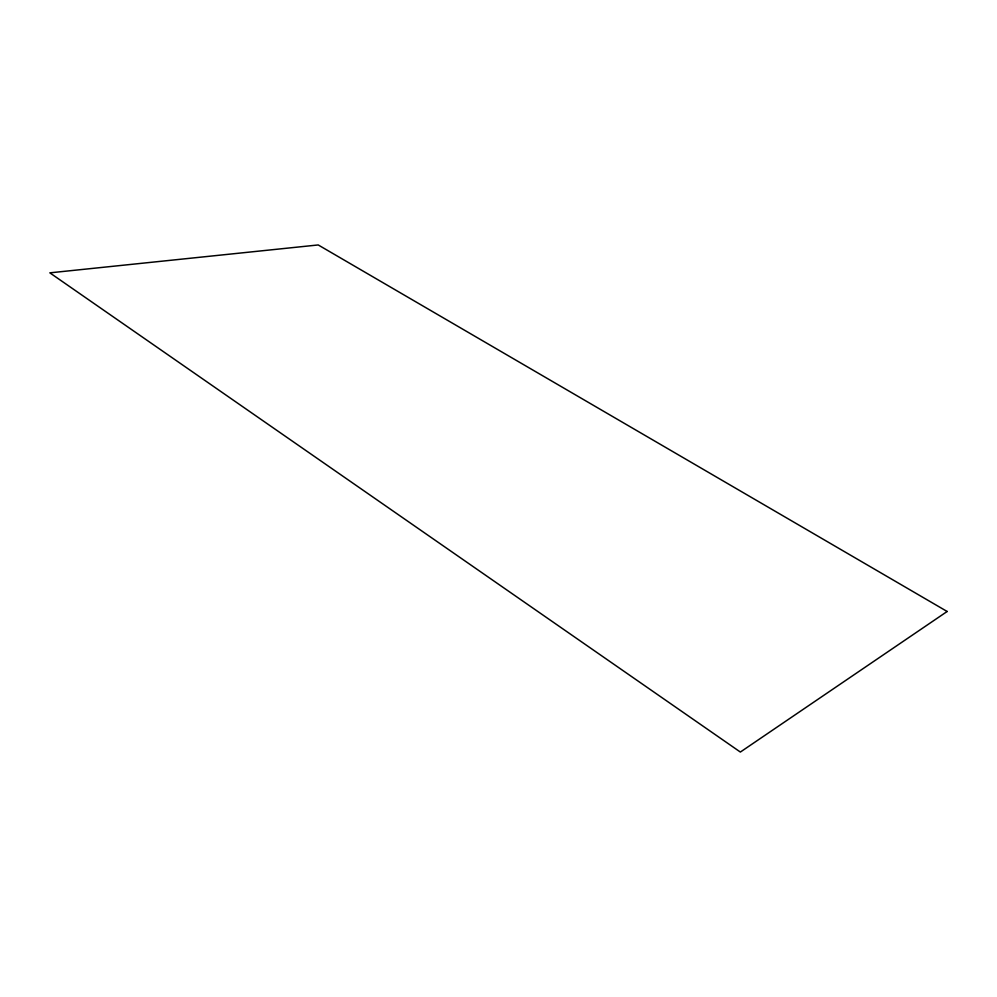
<?xml version="1.0" encoding="UTF-8"?>
<svg xmlns="http://www.w3.org/2000/svg" width="997" height="997" viewBox="0 0 997 997"><rect width="100%" height="100%" fill="white"/><g stroke="black" fill="none" stroke-linecap="round" stroke-linejoin="round"><path stroke-width="1.5" d="M947.15 611.485L740.36 752.05L49.85 272.842L318.217 244.95L947.15 611.485"/></g></svg>
